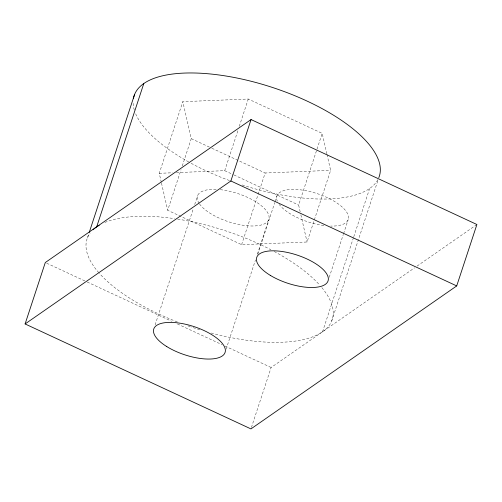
<?xml version="1.0" encoding="UTF-8"?>
<svg xmlns="http://www.w3.org/2000/svg" width="502" height="502" viewBox="0 0 502 502"><rect width="100%" height="100%" fill="white"/><g stroke="black" fill="none" stroke-linecap="round" stroke-linejoin="round"><path stroke-width="0.38" stroke-dasharray="2.51 1.88" d="M87.517 237.666L88.735 233.951M161.318 182.37L159.253 173.309L182.81 101.668L248.277 99.026L322.19 133.375L326.84 153.756M327.015 154.509L330.63 170.36L307.073 242.008L241.606 244.65L167.699 210.3L181.053 169.676M182.27 165.98L191.249 138.652L182.81 101.668M155.124 324.888L193.49 208.179M194.713 204.465L197.644 195.548M176.397 172.619L224.72 170.674L238.08 130.049M239.291 126.353L248.277 99.026M241.606 244.65L257.877 195.159M258.122 194.418L265.163 173.002L330.63 170.36M226.157 349.116L255.487 259.917M257.438 253.968L268.683 219.776M257.752 254.338L274.782 202.544M275.021 201.804L276.972 195.887M300.183 211.813L298.634 205.023L322.19 133.375M251.427 427.428L271.13 367.495L414.508 267.867M329.224 277.324L343.33 234.409M343.575 233.668L348.193 219.612M322.529 331.784L353.533 237.49M353.772 236.749L369.641 188.488M331.703 320.947L378.326 179.139M417.08 266.079L476.9 224.507M159.253 173.309L172.5 172.776M191.249 138.652L211.154 147.902M211.863 148.228L265.163 173.002M224.72 170.674L233.248 174.633M233.957 174.966L298.634 205.023M46.711 263.205L86.482 281.685M87.191 282.017L171.703 321.293M177.388 323.934L222.129 344.723M224.971 346.047L271.13 367.495M300.874 214.831L307.073 242.008M161.493 183.123L167.699 210.3M321.876 287.627A129.039 51.041 18.2 0 1 210.758 332.901M199.746 329.726A129.039 51.041 18.2 0 1 190.973 326.896M190.252 326.651A129.039 51.041 18.2 0 1 187.353 325.647M177.306 321.926A129.039 51.041 18.2 0 1 99.352 273.333M98.838 272.743A129.039 51.041 18.2 0 1 90.115 233.066M104.874 222.442A129.039 51.041 18.2 0 1 174.52 218.646M177.639 219.117A129.039 51.041 18.2 0 1 270.904 249.751M274.217 251.502A129.039 51.041 18.2 0 1 319.862 285.28M277.317 201.164A37.537 14.847 18.2 0 1 301.708 190.007A37.537 14.847 18.2 0 1 345.458 210.432A37.537 14.847 18.2 0 1 330.68 226.076M323.865 225.542A37.537 14.847 18.2 0 1 279.244 204.471M377.849 179.678A129.039 51.041 18.2 0 1 241.726 184.811M229.42 180.532A129.039 51.041 18.2 0 1 189.379 162.328M188.702 161.951A129.039 51.041 18.2 0 1 135.276 112.843M134.316 110.076A129.039 51.041 18.2 0 1 133.112 101.592M220.284 189.674A37.537 14.847 18.2 0 1 266.738 211.267A37.537 14.847 18.2 0 1 246.049 225.643A37.537 14.847 18.2 0 1 199.589 204.057M199.137 203.392A37.537 14.847 18.2 0 1 216.387 189.373"/><path stroke-width="0.75" d="M25.1 323.953L45.293 262.546L251.056 119.558L476.9 224.507L456.707 285.92L250.944 428.909L25.1 323.953L230.87 180.971L251.056 119.558M89.224 232.47L134.63 94.37M96.685 226.829L143.798 83.539M230.87 180.971L456.707 285.92M93.09 229.734A129.039 51.041 18.2 0 1 99.208 225.229M133.406 98.656A129.039 51.041 18.2 0 1 270.735 86.896A129.039 51.041 18.2 0 1 378.809 177.658M270.264 275.341A37.537 14.847 18.2 0 0 328.007 281.026A37.537 14.847 18.2 0 0 278.905 251.113A37.537 14.847 18.2 0 0 270.264 275.341M166.783 346.587A37.537 14.847 18.2 0 0 224.934 352.831A37.537 14.847 18.2 0 0 176.535 322.736A37.537 14.847 18.2 0 0 166.783 346.587"/></g></svg>
